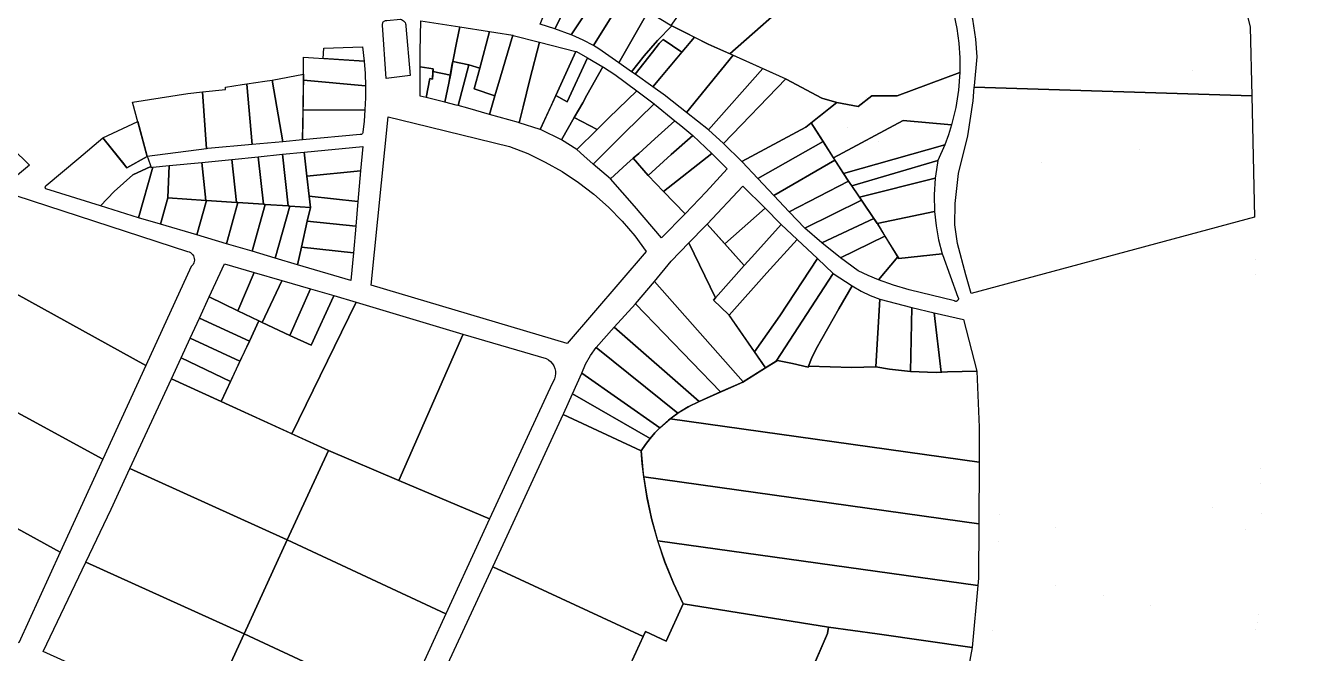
# Model space of a CAD drawing. Header units: millimetres. Extents: x 522658 to 553925, y 7796479 to 7820139.
# Drawn here: x 545426 to 546120, y 7812131 to 7812472 of the extents above; entities that cross this region are included whole.
import ezdxf

# ---------------------------------------------------------------- set-up
doc = ezdxf.new("R2010")
doc.units = ezdxf.units.MM
doc.layers.add('ZONA RESIDENCIAL 2 (ZR_2)', color=2, linetype='Continuous')

msp = doc.modelspace()

# ---------------------------------------------------------------- linework, layer by layer
at = {"layer": 'ZONA RESIDENCIAL 2 (ZR_2)'}
for points, const_width in [([(546067.45, 7812566.04), (546090.85, 7812471.16), (546091.68, 7812433.78), (546057.61, 7812434.84), (546060.01, 7812451.27), (546060.6, 7812459.93), (546065.41, 7812474.72), (546066.3, 7812477.84), (545940.21, 7812475.48), (545933.07, 7812497.31), (545926.72, 7812514.7), (545925.1, 7812518.45), (545922.98, 7812523.35), (545916.4, 7812534.14), (545908.06, 7812546.6), (545901.08, 7812553.75), (545887.03, 7812564.31), (545882.34, 7812567.96), (545874.83, 7812572.02), (545926.3, 7812620.05), (545926.75, 7812620.47), (545943.95, 7812636.52), (545997.83, 7812679.25), (546053.06, 7812624.35)], 0.0006), ([(545872.98, 7812565.25), (545864.3, 7812557.5), (545864.41, 7812555.28), (545848.53, 7812538.34), (545855.8, 7812531.29), (545853.48, 7812529.24), (545832.95, 7812504.37), (545846.06, 7812490.16), (545808.24, 7812456.65), (545796.51, 7812461.91), (545776.72, 7812471.92), (545776.44, 7812472.09), (545813.83, 7812524.84), (545825.07, 7812542.29), (545835.8, 7812560.06), (545846.01, 7812578.13), (545854.94, 7812574.56), (545863.59, 7812570.38)], 0.0006), ([(545874.27, 7812514.72), (545882.1, 7812505.28), (545908.91, 7812530.32), (545909.87, 7812530.98), (545915.41, 7812520.16), (545920.24, 7812509.01), (545924.35, 7812497.58), (545927.72, 7812485.9), (545930.2, 7812476.65), (545931.93, 7812467.22), (545932.89, 7812457.69), (545933.08, 7812448.11), (545898.52, 7812436.04), (545866.34, 7812430.2), (545858.14, 7812432.65), (545838.89, 7812442.9), (545820.73, 7812451.04), (545808.24, 7812456.65), (545846.06, 7812490.16)], 0.0006), ([(545705.26, 7812472.81), (545720.37, 7812511.03), (545729.88, 7812503.1), (545713.2, 7812470.24)], 0.0006), ([(545713.2, 7812470.24), (545729.88, 7812503.1), (545731.74, 7812501.55), (545735.86, 7812498.53), (545740.76, 7812495.22), (545722.12, 7812466.92)], 0.0006), ([(545722.12, 7812466.92), (545740.76, 7812495.22), (545750.95, 7812488.34), (545734.23, 7812461.14), (545728.52, 7812464.14), (545722.61, 7812466.72)], 0.0006), ([(545734.23, 7812461.14), (545750.95, 7812488.34), (545763.84, 7812479.64), (545747.88, 7812451.81), (545737.1, 7812459.42)], 0.0006), ([(545747.88, 7812451.81), (545763.84, 7812479.64), (545763.91, 7812479.59), (545776.72, 7812471.92), (545769.01, 7812463.95), (545761.73, 7812455.59), (545754.9, 7812446.85)], 0.0006), ([(545634.59, 7812444.87), (545621.57, 7812443.34), (545619.69, 7812472.24), (545619.64, 7812472.59), (545619.65, 7812472.95), (545619.72, 7812473.3), (545619.85, 7812473.63), (545620.03, 7812473.94), (545620.27, 7812474.21), (545620.54, 7812474.44), (545620.85, 7812474.62), (545621.18, 7812474.74), (545621.53, 7812474.81), (545621.89, 7812474.82), (545629.35, 7812475.43), (545629.96, 7812475.23), (545630.52, 7812474.94), (545631.03, 7812474.56), (545631.48, 7812474.11), (545631.84, 7812473.58), (545632.11, 7812473.01), (545632.29, 7812472.39), (545632.36, 7812471.76)], 0.0006), ([(545656.45, 7812445.01), (545646.96, 7812447.01), (545647.07, 7812448.54), (545640.11, 7812449.6), (545640.1, 7812458.18), (545640.34, 7812474.66), (545661.55, 7812471.3), (545660, 7812463.47), (545657.75, 7812452.44)], 0.0006), ([(545782.15, 7812457.49), (545772.03, 7812464.39), (545769.84, 7812462.29), (545766.15, 7812457.64), (545756.75, 7812445.54), (545754.9, 7812446.85), (545761.73, 7812455.59), (545769.01, 7812463.95), (545776.72, 7812471.92), (545789.05, 7812465.68)], 0.0006), ([(545952.14, 7812394.6), (545932.88, 7812393.78), (545937.43, 7812412.06), (545940.37, 7812431.11), (545940.94, 7812438.47), (545941, 7812439.21), (545942.59, 7812455.09), (545941.72, 7812464.61), (545940.21, 7812475.48), (546066.3, 7812477.84), (546065.41, 7812474.72), (546060.6, 7812459.93), (546060.01, 7812451.27), (546057.61, 7812434.84), (546057.44, 7812433.68), (546062.87, 7812418.03), (546063.41, 7812408.78), (545996.08, 7812400.02), (545970.46, 7812396.5)], 0.0006), ([(545662.85, 7812471.08), (545660.95, 7812460.26), (545668.46, 7812459.17), (545666.5, 7812450.71), (545657.75, 7812452.44), (545660, 7812463.47), (545661.55, 7812471.3)], 0.0006), ([(545668.46, 7812459.17), (545660.95, 7812460.26), (545662.85, 7812471.08), (545670.2, 7812469.93), (545668.83, 7812460.74)], 0.0006), ([(545668.83, 7812460.74), (545674.44, 7812459.75), (545675.81, 7812469.04), (545677.66, 7812468.75), (545672.52, 7812448.92), (545666.5, 7812450.71)], 0.0006), ([(545675.81, 7812469.04), (545674.44, 7812459.75), (545668.83, 7812460.74), (545670.2, 7812469.93)], 0.0006), ([(545679.02, 7812468.53), (545675.57, 7812448.65), (545684.48, 7812446.77), (545683.7, 7812444.15), (545680.68, 7812433.93), (545669.3, 7812437.59), (545672.52, 7812448.92), (545677.66, 7812468.75)], 0.0006), ([(545684.48, 7812446.77), (545675.57, 7812448.65), (545679.02, 7812468.53), (545681.14, 7812468.2), (545690.32, 7812466.72), (545687.56, 7812457.06)], 0.0006), ([(545696.02, 7812427.9), (545680.68, 7812433.93), (545683.7, 7812444.15), (545687.56, 7812457.06), (545690.32, 7812466.72), (545690.61, 7812466.67), (545704.89, 7812463.02), (545699.63, 7812442.72)], 0.0006), ([(545796.27, 7812462.03), (545773.02, 7812434.05), (545766.37, 7812438.75), (545789.05, 7812465.68)], 0.0006), ([(545587.45, 7812454.1), (545587.68, 7812459.64), (545608.81, 7812460.52), (545609.7, 7812452.63)], 0.0006), ([(545708.35, 7812422.26), (545705.24, 7812423.68), (545696.02, 7812427.9), (545699.63, 7812442.72), (545704.89, 7812463.02), (545724.53, 7812458), (545713.76, 7812434.05)], 0.0006), ([(545730.91, 7812454.43), (545719.95, 7812430.5), (545713.76, 7812434.05), (545724.53, 7812458), (545725, 7812457.88)], 0.0006), ([(545782.15, 7812457.49), (545766.37, 7812438.75), (545756.75, 7812445.54), (545766.15, 7812457.64), (545769.84, 7812462.29), (545772.03, 7812464.39)], 0.0006), ([(545773.02, 7812434.05), (545796.27, 7812462.03), (545796.51, 7812461.91), (545810.03, 7812455.85), (545784.74, 7812424.84), (545773.51, 7812433.7), (545773.2, 7812433.92)], 0.0006), ([(545610.39, 7812439.23), (545576.66, 7812442.36), (545576.7, 7812445.53), (545576.65, 7812454.82), (545609.7, 7812452.63), (545610.17, 7812445.94)], 0.0006), ([(545660.61, 7812428.58), (545659.7, 7812428.83), (545653.46, 7812430.4), (545655.71, 7812440.77), (545657.51, 7812451.24), (545657.75, 7812452.44), (545666.5, 7812450.71)], 0.0006), ([(545723.74, 7812422.15), (545711.34, 7812428.78), (545713.76, 7812434.05), (545719.95, 7812430.5), (545730.91, 7812454.43), (545739.3, 7812449.55), (545730.48, 7812434.15), (545728.31, 7812430.02)], 0.0006), ([(545784.74, 7812424.84), (545810.03, 7812455.85), (545826.1, 7812448.64), (545796.64, 7812415.44)], 0.0006), ([(545565.51, 7812408.95), (545559.74, 7812442.39), (545576.7, 7812445.53), (545576.22, 7812409.93)], 0.0006), ([(545645.27, 7812443.25), (545640.12, 7812444.48), (545640.11, 7812449.6), (545647.07, 7812448.54), (545646.67, 7812442.92)], 0.0006), ([(545645.27, 7812443.25), (545643.3, 7812432.95), (545640.13, 7812433.75), (545640.12, 7812444.48)], 0.0006), ([(545656.45, 7812445.01), (545655.71, 7812440.77), (545653.46, 7812430.4), (545643.3, 7812432.95), (545645.27, 7812443.25), (545646.67, 7812442.92), (545646.96, 7812447.01)], 0.0006), ([(545671.06, 7812437.02), (545668.14, 7812426.47), (545665.89, 7812427.1), (545660.61, 7812428.58), (545666.5, 7812450.71), (545672.52, 7812448.92), (545669.3, 7812437.59)], 0.0006), ([(545736.1, 7812415.56), (545723.74, 7812422.15), (545728.31, 7812430.02), (545730.48, 7812434.15), (545739.3, 7812449.55), (545739.61, 7812449.37), (545745.69, 7812445.4), (545757.63, 7812436.53), (545742.44, 7812421.82)], 0.0006), ([(545796.64, 7812415.44), (545826.1, 7812448.64), (545838.54, 7812443.06), (545804.69, 7812407.96)], 0.0006), ([(545931.96, 7812434.01), (545856.81, 7812412.21), (545852.32, 7812419.19), (545866.34, 7812430.2), (545898.52, 7812436.04), (545933.08, 7812448.11), (545933.04, 7812446.57), (545932.67, 7812440.28)], 0.0006), ([(545524.85, 7812405.24), (545524.06, 7812405.14), (545521.92, 7812436.01), (545534.41, 7812437.37), (545534.36, 7812438.33), (545534.34, 7812438.63), (545543.48, 7812439.98), (545545.91, 7812440.34), (545545.93, 7812440.13), (545548.84, 7812407.43)], 0.0006), ([(545565.51, 7812408.95), (545548.84, 7812407.43), (545545.93, 7812440.13), (545545.91, 7812440.34), (545555.78, 7812441.8), (545559.74, 7812442.39)], 0.0006), ([(545610.08, 7812426.25), (545576.44, 7812426.03), (545576.66, 7812442.36), (545610.39, 7812439.23), (545610.35, 7812432.74)], 0.0006), ([(545668.14, 7812426.47), (545671.06, 7812437.02), (545680.68, 7812433.93), (545677.69, 7812423.79)], 0.0006), ([(545804.69, 7812407.96), (545838.54, 7812443.06), (545838.89, 7812442.9), (545858.14, 7812432.65), (545866.34, 7812430.2), (545849.41, 7812416.91), (545814.68, 7812398.14)], 0.0006), ([(545513.93, 7812435.14), (545521.92, 7812436.01), (545524.06, 7812405.14), (545491.76, 7812400.94), (545483.84, 7812430.45)], 0.0006), ([(545696.02, 7812427.9), (545693.91, 7812419.23), (545693.52, 7812419.36), (545677.69, 7812423.79), (545680.68, 7812433.93)], 0.0006), ([(545767.18, 7812429.43), (545750.69, 7812413.3), (545734.02, 7812396.82), (545728.87, 7812401.21), (545725.06, 7812404.65), (545736.1, 7812415.56), (545742.44, 7812421.82), (545757.63, 7812436.53)], 0.0006), ([(545929.16, 7812420.13), (545863.59, 7812401.68), (545856.81, 7812412.21), (545931.96, 7812434.01), (545930.77, 7812427.03)], 0.0006), ([(545932.88, 7812393.78), (545952.14, 7812394.6), (545970.46, 7812396.5), (545996.08, 7812400.02), (546063.41, 7812408.78), (546062.87, 7812418.03), (546057.44, 7812433.68), (546057.61, 7812434.84), (546091.68, 7812433.78), (546093.15, 7812367.93), (545939.34, 7812326.56), (545936.32, 7812336.65), (545931.78, 7812353.65), (545930.35, 7812363.71), (545930.63, 7812375.44), (545932.35, 7812391.63)], 0.0006), ([(545576.44, 7812426.03), (545610.08, 7812426.25), (545609.61, 7812420.17), (545608.92, 7812414.11), (545608.9, 7812413.89), (545608.85, 7812413.68), (545608.76, 7812413.47), (545608.64, 7812413.29), (545608.49, 7812413.13), (545608.31, 7812412.99), (545608.12, 7812412.89), (545607.91, 7812412.82), (545607.69, 7812412.79), (545607.47, 7812412.79), (545576.22, 7812409.93)], 0.0006), ([(545708.35, 7812422.26), (545708.32, 7812422.2), (545705.27, 7812415.56), (545693.91, 7812419.23), (545696.02, 7812427.9), (545705.24, 7812423.68)], 0.0006), ([(545723.74, 7812422.15), (545716.75, 7812409.89), (545705.79, 7812415.39), (545705.27, 7812415.56), (545711.34, 7812428.78)], 0.0006), ([(545758.52, 7812402.37), (545749.32, 7812411.95), (545750.69, 7812413.3), (545767.18, 7812429.43), (545767.34, 7812429.31), (545778.42, 7812420.32), (545767.52, 7812410.44), (545758.79, 7812402.61)], 0.0006), ([(545467.77, 7812411.07), (545486.67, 7812419.91), (545491.76, 7812400.94), (545480.86, 7812394.79)], 0.0006), ([(545613.39, 7812331.03), (545622.7, 7812422.5), (545636.74, 7812419.06), (545688.65, 7812406.32), (545698.48, 7812402.44), (545708.02, 7812397.89), (545717.21, 7812392.68), (545726.02, 7812386.84), (545734.4, 7812380.4), (545742.31, 7812373.38), (545749.71, 7812365.84), (545756.56, 7812357.79), (545762.84, 7812349.29), (545719.95, 7812299.41)], 0.00026), ([(545613.39, 7812331.03), (545622.7, 7812422.5), (545636.74, 7812419.06), (545688.65, 7812406.32), (545698.48, 7812402.44), (545708.02, 7812397.89), (545717.21, 7812392.68), (545726.02, 7812386.84), (545734.4, 7812380.4), (545742.31, 7812373.38), (545749.71, 7812365.84), (545756.56, 7812357.79), (545762.84, 7812349.29), (545719.95, 7812299.41)], 0.0006), ([(545736.1, 7812415.56), (545725.06, 7812404.65), (545716.75, 7812409.89), (545723.74, 7812422.15)], 0.0006), ([(545763.87, 7812390.55), (545755.8, 7812400.01), (545758.79, 7812402.61), (545767.52, 7812410.44), (545778.42, 7812420.32), (545781.68, 7812417.67), (545788.09, 7812412.35), (545776.41, 7812401.93)], 0.0006), ([(545858.88, 7812409), (545823.45, 7812388.88), (545814.84, 7812397.98), (545814.68, 7812398.14), (545849.41, 7812416.91), (545852.32, 7812419.19)], 0.0006), ([(545863.59, 7812401.68), (545929.16, 7812420.13), (545928.61, 7812418.1), (545926.91, 7812412.61), (545924.95, 7812407.21), (545870.01, 7812391.71), (545864.53, 7812400.22)], 0.0006), ([(545436.23, 7812383.4), (545467.77, 7812411.07), (545479.09, 7812396.99), (545480.86, 7812394.79), (545460, 7812376.44), (545459.89, 7812376.35), (545459.76, 7812376.23), (545458.34, 7812374.97), (545457.97, 7812374.64)], 0.0006), ([(545758.52, 7812402.37), (545755.8, 7812400.01), (545752.23, 7812396.9), (545743.37, 7812388.83), (545734.02, 7812396.82), (545749.32, 7812411.95)], 0.0006), ([(545798.36, 7812402.45), (545772.19, 7812381.97), (545763.87, 7812390.55), (545776.41, 7812401.93), (545788.09, 7812412.35), (545788.19, 7812412.27)], 0.0006), ([(545568.39, 7812374.07), (545565.27, 7812402.08), (545577.16, 7812403.26), (545578.61, 7812390.21), (545579.82, 7812379.32), (545580.5, 7812373.26), (545569.2, 7812374.02)], 0.0006), ([(545607.71, 7812393.17), (545578.61, 7812390.21), (545577.16, 7812403.26), (545608.87, 7812406.41)], 0.0006), ([(545772.19, 7812381.97), (545798.36, 7812402.45), (545806.81, 7812394.28), (545795.28, 7812381.79), (545783.95, 7812369.83)], 0.0006), ([(545865.32, 7812398.99), (545832.12, 7812379.72), (545823.45, 7812388.88), (545858.88, 7812409)], 0.0006), ([(545870.01, 7812391.71), (545924.95, 7812407.21), (545921.24, 7812398.7), (545874.38, 7812385.03), (545872.69, 7812387.54)], 0.0006), ([(545493.73, 7812395.53), (545493.9, 7812394.99), (545494.85, 7812395.08), (545487.08, 7812367.68), (545466.54, 7812374.1), (545459.76, 7812376.22), (545480.86, 7812394.79), (545491.76, 7812400.94), (545492.26, 7812400.2)], 0.0006), ([(545487.08, 7812367.68), (545494.85, 7812395.08), (545503.75, 7812395.97), (545503.03, 7812378.44), (545498.98, 7812364.16)], 0.0006), ([(545523.7, 7812377.06), (545503.03, 7812378.44), (545503.75, 7812395.97), (545521.44, 7812397.73)], 0.0006), ([(545540.32, 7812375.95), (545524.01, 7812377.04), (545523.7, 7812377.06), (545521.44, 7812397.73), (545537.76, 7812399.35)], 0.0006), ([(545554.97, 7812374.97), (545541.01, 7812375.9), (545540.32, 7812375.95), (545537.76, 7812399.35), (545552.15, 7812400.78)], 0.0006), ([(545554.97, 7812374.97), (545552.15, 7812400.78), (545565.27, 7812402.08), (545568.39, 7812374.07), (545555.85, 7812374.91)], 0.0006), ([(545764.3, 7812390.11), (545752.02, 7812378.99), (545743.37, 7812388.83), (545752.23, 7812396.9), (545755.8, 7812400.01), (545763.87, 7812390.55)], 0.0006), ([(545872.69, 7812387.54), (545840.45, 7812370.91), (545832.12, 7812379.72), (545865.32, 7812398.99)], 0.0006), ([(545874.38, 7812385.03), (545921.23, 7812398.67), (545920.4, 7812393.9), (545919.78, 7812389.1), (545878.58, 7812378.81)], 0.0006), ([(545607.71, 7812393.17), (545606.25, 7812376.53), (545579.82, 7812379.32), (545578.61, 7812390.21)], 0.0006), ([(545752.02, 7812378.99), (545764.3, 7812390.11), (545764.67, 7812389.73), (545772.19, 7812381.97), (545783.95, 7812369.83), (545771.15, 7812356.81), (545756.44, 7812373.96)], 0.0006), ([(545878.58, 7812378.81), (545919.78, 7812389.1), (545919.22, 7812380.06), (545919.43, 7812371.01), (545888.2, 7812364.56)], 0.0006), ([(545827.33, 7812372.8), (545805.57, 7812353.4), (545795.83, 7812364.2), (545815.35, 7812384.78)], 0.0006), ([(545879.67, 7812377.2), (545848.87, 7812362), (545840.45, 7812370.91), (545872.69, 7812387.54)], 0.0006), ([(545498.98, 7812364.16), (545503.03, 7812378.44), (545523.7, 7812377.06), (545524.01, 7812377.04), (545518.82, 7812358.29)], 0.0006), ([(545518.82, 7812358.29), (545524.01, 7812377.04), (545540.32, 7812375.95), (545541.01, 7812375.9), (545534.82, 7812353.56)], 0.0006), ([(545534.82, 7812353.56), (545541.01, 7812375.9), (545554.97, 7812374.97), (545555.85, 7812374.91), (545548.79, 7812349.43)], 0.0006), ([(545548.79, 7812349.43), (545555.85, 7812374.91), (545568.39, 7812374.07), (545569.2, 7812374.02), (545561.36, 7812345.71)], 0.0006), ([(545606.25, 7812376.53), (545605.07, 7812362.99), (545578.78, 7812365.77), (545580.5, 7812373.26), (545579.82, 7812379.32)], 0.0006), ([(545886.39, 7812367.24), (545858.11, 7812353.99), (545848.87, 7812362), (545879.67, 7812377.2)], 0.0006), ([(545561.36, 7812345.71), (545569.2, 7812374.02), (545580.5, 7812373.26), (545578.78, 7812365.77), (545575.54, 7812351.62), (545573.37, 7812342.16)], 0.0006), ([(545805.57, 7812353.4), (545827.33, 7812372.8), (545835.77, 7812364.35), (545836.1, 7812364.04), (545820.1, 7812346.31), (545816.07, 7812341.77)], 0.0006), ([(545923.5, 7812348.05), (545899.45, 7812346.38), (545888.5, 7812364.12), (545888.2, 7812364.56), (545919.43, 7812371.01), (545920.23, 7812363.26), (545921.59, 7812355.6)], 0.0006), ([(546096.68, 7812209.33), (546094.94, 7812209.86), (546090.85, 7812210.81), (546088.14, 7812211.44), (546083.16, 7812211.07), (546079.34, 7812210.78), (546074.71, 7812210.43), (546068.35, 7812209.96), (546062.66, 7812209.53), (546057.98, 7812209.18), (546052.36, 7812208.76), (546046.15, 7812208.92), (546040.88, 7812209.06), (546037.61, 7812209.15), (546034.23, 7812208.96), (546031.68, 7812208.81), (546028.94, 7812208.66), (546022.89, 7812208.31), (546014.36, 7812206.61), (546009.97, 7812205.74), (546006.15, 7812204.98), (546004.18, 7812204.59), (546000.37, 7812203.83), (545995.43, 7812201.16), (545992.07, 7812198.12), (545954.75, 7812204.02), (545954.78, 7812204.8), (545955.09, 7812217.1), (545955.23, 7812226.73), (545954.08, 7812250.27), (545952.86, 7812269.26), (545950.69, 7812286), (545948.21, 7812300.29), (545943.45, 7812317.02), (545939.34, 7812326.56), (546093.15, 7812367.93)], 0.0006), ([(545605.07, 7812362.99), (545603.81, 7812348.63), (545575.54, 7812351.62), (545578.78, 7812365.77)], 0.0006), ([(545800.48, 7812324.2), (545785.97, 7812353.94), (545794.97, 7812363.29), (545795.83, 7812364.2), (545816.07, 7812341.77)], 0.0006), ([(545799.26, 7812322.82), (545800.48, 7812324.2), (545816.07, 7812341.77), (545820.1, 7812346.31), (545836.1, 7812364.04), (545844.78, 7812355.84), (545828.23, 7812337.81), (545807.89, 7812314.66), (545807.58, 7812315.11)], 0.0006), ([(545892.45, 7812357.71), (545868.23, 7812345.93), (545858.11, 7812353.99), (545886.39, 7812367.24), (545888.5, 7812364.12)], 0.0006), ([(545799.26, 7812322.82), (545776.42, 7812344.01), (545785.97, 7812353.94), (545800.48, 7812324.2)], 0.0006), ([(545807.89, 7812314.66), (545828.23, 7812337.81), (545844.78, 7812355.84), (545855.77, 7812345.46), (545835.33, 7812314.41), (545821.59, 7812294.9)], 0.0006), ([(545899.45, 7812346.38), (545888.89, 7812333.99), (545883.36, 7812336.29), (545877.92, 7812338.82), (545868.23, 7812345.93), (545892.45, 7812357.71)], 0.0006), ([(545603.81, 7812348.63), (545602.49, 7812333.55), (545573.37, 7812342.16), (545575.54, 7812351.62)], 0.0006), ([(545911.52, 7812346.73), (545905.54, 7812328.56), (545897.13, 7812331.03), (545888.89, 7812333.99), (545899.45, 7812346.38), (545911.68, 7812347.23)], 0.0006), ([(545924.94, 7812341.6), (545920.61, 7812324.84), (545905.54, 7812328.56), (545911.52, 7812346.73), (545911.68, 7812347.23), (545923.51, 7812348.05), (545923.63, 7812347.7), (545925.78, 7812341.77)], 0.0006), ([(545549.87, 7812337.91), (545541.07, 7812317.17), (545525.53, 7812324.71), (545533.84, 7812342.69)], 0.0006), ([(545799.26, 7812322.82), (545807.58, 7812315.11), (545827.62, 7812286.2), (545815.41, 7812278.47), (545767.3, 7812333.11), (545776.42, 7812344.01)], 0.0006), ([(545821.59, 7812294.9), (545835.33, 7812314.41), (545855.77, 7812345.46), (545864.24, 7812337.42), (545833.32, 7812289.68), (545827.62, 7812286.2)], 0.0006), ([(545924.94, 7812341.6), (545925.78, 7812341.77), (545932.57, 7812322.38), (545932.7, 7812321.85), (545931.09, 7812322.25), (545930.2, 7812322.47), (545920.61, 7812324.84)], 0.0006), ([(545467.79, 7812236.6), (545383.24, 7812282.61), (545406.75, 7812333.9), (545491.09, 7812287.43)], 0.0006), ([(545564.89, 7812333.44), (545554.28, 7812310.76), (545552.53, 7812311.61), (545541.07, 7812317.17), (545549.87, 7812337.91), (545564.95, 7812333.57)], 0.0006), ([(545569.27, 7812303.78), (545554.28, 7812310.76), (545564.89, 7812333.44), (545564.95, 7812333.57), (545580.49, 7812329.09)], 0.0006), ([(545815.41, 7812278.47), (545815.24, 7812278.37), (545803.18, 7812273.02), (545757.04, 7812320.86), (545767.3, 7812333.11)], 0.0006), ([(545833.32, 7812289.68), (545864.24, 7812337.42), (545874.67, 7812330.59), (545867.46, 7812318.16), (545855.16, 7812296.5), (545852.54, 7812291.18), (545851.02, 7812287.13), (545850.68, 7812286.43), (545842.25, 7812288.42), (545834.16, 7812290.19)], 0.0006), ([(545592.95, 7812324.96), (545580.85, 7812298.39), (545569.27, 7812303.78), (545580.49, 7812329.09), (545593.17, 7812325.44), (545593, 7812325.07)], 0.0006), ([(545851.02, 7812287.13), (545852.54, 7812291.18), (545855.16, 7812296.5), (545867.46, 7812318.16), (545874.67, 7812330.59), (545879.45, 7812327.79), (545884.43, 7812325.37), (545889.59, 7812323.34), (545887.51, 7812286.72), (545874.51, 7812286.33)], 0.0006), ([(545541.07, 7812317.17), (545552.53, 7812311.61), (545547.34, 7812300.61), (545520.21, 7812313.18), (545525.53, 7812324.71)], 0.0006), ([(545605.1, 7812321.46), (545570.43, 7812250.37), (545531.92, 7812267.93), (545547.34, 7812300.61), (545552.53, 7812311.61), (545554.28, 7812310.76), (545569.27, 7812303.78), (545580.85, 7812298.39), (545592.95, 7812324.96), (545593, 7812325.07), (545593.17, 7812325.44), (545605.29, 7812321.85)], 0.0006), ([(545570.43, 7812250.37), (545605.1, 7812321.46), (545605.29, 7812321.85), (545663.31, 7812304.4), (545663.2, 7812304.14), (545628.55, 7812224.97), (545590.29, 7812241.32)], 0.00026), ([(545570.43, 7812250.37), (545605.1, 7812321.46), (545605.29, 7812321.85), (545663.31, 7812304.4), (545663.2, 7812304.14), (545628.55, 7812224.97), (545590.29, 7812241.32)], 0.0006), ([(545803.18, 7812273.02), (545791.53, 7812267.86), (545745.49, 7812308.14), (545757.04, 7812320.86)], 0.0006), ([(545887.51, 7812286.72), (545889.59, 7812323.34), (545907, 7812318.84), (545906.29, 7812284.11), (545894.98, 7812285.5)], 0.0006), ([(545547.34, 7812300.61), (545542.19, 7812289.69), (545515.18, 7812302.29), (545520.21, 7812313.18)], 0.0006), ([(545906.29, 7812284.11), (545907, 7812318.84), (545919.22, 7812315.99), (545923.03, 7812283.73), (545920.31, 7812283.52)], 0.0006), ([(545927.73, 7812314.09), (545928.95, 7812306.81), (545930, 7812299.32), (545930.62, 7812294.05), (545922, 7812292.49), (545919.22, 7812315.99)], 0.0006), ([(545936.19, 7812308.03), (545928.95, 7812306.81), (545927.73, 7812314.09), (545935.04, 7812312.44)], 0.0006), ([(545791.53, 7812267.86), (545785.65, 7812264.95), (545780.05, 7812261.52), (545735.61, 7812297.25), (545745.49, 7812308.14)], 0.0006), ([(545928.95, 7812306.81), (545936.19, 7812308.03), (545939.4, 7812295.65), (545930.62, 7812294.05), (545930, 7812299.32)], 0.0006), ([(545542.19, 7812289.69), (545537.02, 7812278.73), (545510.2, 7812291.52), (545515.18, 7812302.29)], 0.0006), ([(545628.55, 7812224.97), (545663.2, 7812304.14), (545663.31, 7812304.4), (545708.57, 7812291.17), (545709.81, 7812290.43), (545710.91, 7812289.49), (545711.85, 7812288.4), (545712.6, 7812287.17), (545713.15, 7812285.83), (545713.48, 7812284.42), (545713.58, 7812282.98), (545713.44, 7812281.54), (545713.08, 7812280.15), (545712.5, 7812278.82), (545711.72, 7812277.61), (545677.66, 7812204.09)], 0.0006), ([(545537.02, 7812278.73), (545531.92, 7812267.93), (545504.98, 7812280.21), (545510.2, 7812291.52)], 0.0006), ([(545780.05, 7812261.52), (545774.97, 7812257.74), (545770.25, 7812253.53), (545727.87, 7812283.22), (545729.89, 7812288.19), (545732.48, 7812292.89), (545735.61, 7812297.25)], 0.0006), ([(545922, 7812292.49), (545939.4, 7812295.65), (545942.35, 7812284.26), (545926.37, 7812283.98), (545923.03, 7812283.73)], 0.0006), ([(545943.55, 7812234.94), (545775.8, 7812258.4), (545780.77, 7812262), (545786.02, 7812265.16), (545791.53, 7812267.86), (545815.24, 7812278.37), (545827.62, 7812286.2), (545834.16, 7812290.19), (545842.25, 7812288.42), (545850.68, 7812286.43), (545851.02, 7812287.13), (545874.51, 7812286.33), (545887.51, 7812286.72), (545894.98, 7812285.5), (545906.29, 7812284.11), (545920.31, 7812283.52), (545926.37, 7812283.98), (545942.35, 7812284.26), (545943.65, 7812253.91)], 0.0006), ([(545444.6, 7812186.02), (545360.23, 7812232.42), (545383.24, 7812282.61), (545467.79, 7812236.6)], 0.0006), ([(545567.93, 7812192.7), (545482.48, 7812231.49), (545504.98, 7812280.21), (545590.29, 7812241.32)], 0.0006), ([(545770.25, 7812253.53), (545767.55, 7812250.76), (545765, 7812247.84), (545722.77, 7812271.99), (545727.87, 7812283.22)], 0.0006), ([(545765, 7812247.84), (545762.44, 7812244.56), (545760.08, 7812241.13), (545717.66, 7812260.78), (545718.01, 7812261.53), (545722.77, 7812271.99)], 0.0006), ([(545782.93, 7812158.03), (545773.59, 7812137.8), (545762.44, 7812142.97), (545761.21, 7812140.29), (545679.5, 7812178.14), (545680.74, 7812180.82), (545717.66, 7812260.78), (545760.08, 7812241.13), (545761.24, 7812228.79), (545763.11, 7812216.53), (545765.69, 7812204.41), (545768.98, 7812192.46), (545772.96, 7812180.72), (545777.61, 7812169.23)], 0.0006), ([(545943.55, 7812234.94), (545943.37, 7812201.52), (545761.47, 7812226.96), (545760.66, 7812234.03), (545760.08, 7812241.13), (545762.44, 7812244.56), (545765, 7812247.84), (545767.55, 7812250.76), (545770.25, 7812253.53), (545775.8, 7812258.4)], 0.0006), ([(545653.96, 7812152.51), (545567.93, 7812192.7), (545590.29, 7812241.32), (545628.55, 7812224.97), (545677.66, 7812204.09), (545672.59, 7812193.14)], 0.0006), ([(545444.6, 7812186.02), (545422.05, 7812136.82), (545335.41, 7812178.27), (545360.23, 7812232.42)], 0.0006), ([(545567.93, 7812192.7), (545544.43, 7812141.62), (545458.5, 7812180.63), (545472.25, 7812209.34), (545482.48, 7812231.49)], 0.0006), ([(545943.37, 7812201.52), (545943.21, 7812171.98), (545942.84, 7812167.96), (545769.04, 7812192.27), (545765.87, 7812203.69), (545763.35, 7812215.26), (545761.47, 7812226.96)], 0.0006), ([(546094.08, 7812144.99), (546093.84, 7812145.12), (545953.66, 7812174.53), (545953.8, 7812177.6), (545954.04, 7812185.19), (545954.46, 7812196.31), (545954.75, 7812204.02), (545992.07, 7812198.12), (545995.43, 7812201.16), (546000.37, 7812203.83), (546004.18, 7812204.59), (546006.15, 7812204.98), (546009.97, 7812205.74), (546014.36, 7812206.61), (546022.89, 7812208.31), (546028.94, 7812208.66), (546031.68, 7812208.81), (546034.23, 7812208.96), (546037.61, 7812209.15), (546040.88, 7812209.06), (546046.15, 7812208.92), (546052.36, 7812208.76), (546057.98, 7812209.18), (546062.66, 7812209.53), (546068.35, 7812209.96), (546074.71, 7812210.43), (546079.34, 7812210.78), (546083.16, 7812211.07), (546088.14, 7812211.44), (546090.85, 7812210.81), (546094.94, 7812209.86), (546096.68, 7812209.33), (546096.79, 7812204.33), (546095.9, 7812201.75), (546095.42, 7812201.26), (546094.17, 7812200.5), (546090.94, 7812199.53), (546085.3, 7812197.31), (546083.51, 7812195.65), (546082.94, 7812195.09), (546082.02, 7812194.19), (546080.17, 7812192.38), (546077.99, 7812190.28), (546073.57, 7812186.1), (546070.01, 7812182.86), (546066.76, 7812180.01), (546064.66, 7812178.2), (546063.18, 7812176.95), (546062.41, 7812176.3), (546061.49, 7812174.33), (546062.74, 7812173.04), (546065.22, 7812170.62), (546066.38, 7812169.47), (546068.58, 7812167.2), (546071.65, 7812163.61), (546073.66, 7812160.98), (546074.85, 7812159.88), (546077.09, 7812158.97), (546079.54, 7812158.4), (546081.95, 7812157.8), (546085.12, 7812156.93), (546088.24, 7812156.02), (546091.34, 7812155.07), (546093.65, 7812154.34), (546095.18, 7812153.86), (546095.35, 7812153.17), (546095.26, 7812151.54), (546095.17, 7812150.73), (546094.8, 7812148.33), (546094.5, 7812146.76), (546094.33, 7812145.98)], 0.0006), ([(545630.6, 7812101.54), (545544.43, 7812141.62), (545567.93, 7812192.7), (545653.96, 7812152.51)], 0.0006), ([(545942.84, 7812167.96), (545939.76, 7812134.19), (545888.16, 7812141.66), (545861.78, 7812145.35), (545782.93, 7812158.03), (545777.64, 7812169.17), (545773, 7812180.59), (545769.04, 7812192.27)], 0.0006), ([(545544.43, 7812141.62), (545521.99, 7812092.83), (545435.31, 7812132.18), (545458.5, 7812180.63)], 0.0006), ([(545761.21, 7812140.29), (545736.93, 7812087.48), (545655.14, 7812125.38), (545679.5, 7812178.14)], 0.0006), ([(545861.29, 7812141.81), (545845.18, 7812104.66), (545839.2, 7812093.18), (545819.62, 7812049.15), (545736.93, 7812087.48), (545762.44, 7812142.97), (545773.59, 7812137.8), (545782.93, 7812158.03), (545861.78, 7812145.35), (545862.77, 7812145.21)], 0.0006), ([(545630.6, 7812101.54), (545612.13, 7812061.25), (545612.16, 7812061.17), (545611.55, 7812059.94), (545610.74, 7812058.82), (545609.77, 7812057.85), (545608.65, 7812057.05), (545607.42, 7812056.44), (545606.11, 7812056.03), (545604.75, 7812055.84), (545603.37, 7812055.88), (545521.99, 7812092.83), (545544.43, 7812141.62)], 0.0006), ([(545861.29, 7812141.81), (545862.77, 7812145.21), (545888.16, 7812141.66), (545939.76, 7812134.19), (545931.85, 7812091.15), (545910.03, 7812097.53), (545904.6, 7812074.41), (545854.34, 7812097.71), (545845.04, 7812104.43)], 0.0006), ([(546119.5, 7812096.46), (546119.69, 7812094.31), (546119.36, 7812091.88), (546118.62, 7812088.7), (546117.63, 7812085.58), (546115.89, 7812081.9), (546114.24, 7812080.09), (545948.38, 7812130.15), (545949.38, 7812135.02), (545950.18, 7812139.98), (545951, 7812144.55)], 0.0006)]:
    msp.add_lwpolyline(points, close=True, dxfattribs=dict(at, const_width=const_width))
for points in [[(545872.98, 7812565.25), (545864.3, 7812557.5), (545864.41, 7812555.28), (545848.53, 7812538.34), (545855.8, 7812531.29), (545853.48, 7812529.24), (545832.95, 7812504.37), (545846.06, 7812490.16), (545808.24, 7812456.65), (545796.51, 7812461.91), (545776.72, 7812471.92), (545776.44, 7812472.09), (545813.83, 7812524.84), (545825.07, 7812542.29), (545835.8, 7812560.06), (545846.01, 7812578.13), (545854.94, 7812574.56), (545863.59, 7812570.38), (545872.98, 7812565.25)], [(546091.68, 7812433.78), (545940.94, 7812438.47), (545941, 7812439.21), (545942.59, 7812455.09), (545941.72, 7812464.61), (545940.21, 7812475.48), (545933.07, 7812497.31), (545926.72, 7812514.7), (545925.1, 7812518.45), (546067.45, 7812566.04), (546090.85, 7812471.16), (546091.68, 7812433.78)], [(545808.24, 7812456.65), (545846.06, 7812490.16), (545877.82, 7812517.81), (545902, 7812540.68), (545905.97, 7812536.14), (545909.65, 7812531.37), (545915.26, 7812520.46), (545920.16, 7812509.22), (545924.31, 7812497.68), (545927.72, 7812485.9), (545929.84, 7812478.21), (545931.43, 7812470.4), (545932.5, 7812462.5), (545933.04, 7812454.54), (545933.04, 7812446.57), (545898.99, 7812433.93), (545885.34, 7812433.93), (545877.93, 7812428.11), (545866.34, 7812430.2), (545858.14, 7812432.65), (545838.89, 7812442.9), (545820.73, 7812451.04), (545808.24, 7812456.65)], [(545705.26, 7812472.81), (545720.37, 7812511.03), (545729.88, 7812503.1), (545713.2, 7812470.24), (545705.26, 7812472.81)], [(545713.2, 7812470.24), (545729.88, 7812503.1), (545731.74, 7812501.55), (545735.86, 7812498.53), (545740.76, 7812495.22), (545722.12, 7812466.92), (545713.2, 7812470.24)], [(545722.12, 7812466.92), (545740.76, 7812495.22), (545750.95, 7812488.34), (545734.23, 7812461.14), (545728.52, 7812464.14), (545722.61, 7812466.72), (545722.12, 7812466.92)], [(545734.23, 7812461.14), (545750.95, 7812488.34), (545763.84, 7812479.64), (545747.88, 7812451.81), (545737.1, 7812459.42), (545734.23, 7812461.14)], [(545747.88, 7812451.81), (545763.84, 7812479.64), (545763.91, 7812479.59), (545776.72, 7812471.92), (545769.01, 7812463.95), (545761.73, 7812455.59), (545754.9, 7812446.85), (545747.88, 7812451.81)], [(545634.59, 7812444.87), (545621.57, 7812443.34), (545619.69, 7812472.24), (545619.64, 7812472.59), (545619.65, 7812472.95), (545619.72, 7812473.3), (545619.85, 7812473.63), (545620.03, 7812473.94), (545620.27, 7812474.21), (545620.54, 7812474.44), (545620.85, 7812474.62), (545621.18, 7812474.74), (545621.53, 7812474.81), (545621.89, 7812474.82), (545629.35, 7812475.43), (545629.96, 7812475.23), (545630.52, 7812474.94), (545631.03, 7812474.56), (545631.48, 7812474.11), (545631.84, 7812473.58), (545632.11, 7812473.01), (545632.29, 7812472.39), (545632.36, 7812471.76), (545634.59, 7812444.87)], [(545656.45, 7812445.01), (545646.96, 7812447.01), (545647.07, 7812448.54), (545640.11, 7812449.6), (545640.1, 7812458.18), (545640.34, 7812474.66), (545661.55, 7812471.3), (545660, 7812463.47), (545657.75, 7812452.44), (545656.45, 7812445.01)], [(545782.15, 7812457.49), (545772.03, 7812464.39), (545769.84, 7812462.29), (545766.15, 7812457.64), (545756.75, 7812445.54), (545754.9, 7812446.85), (545761.73, 7812455.59), (545769.01, 7812463.95), (545776.72, 7812471.92), (545789.05, 7812465.68), (545782.15, 7812457.49)], [(545672.52, 7812448.92), (545666.5, 7812450.71), (545657.75, 7812452.44), (545660, 7812463.47), (545661.55, 7812471.3), (545677.66, 7812468.75), (545672.52, 7812448.92)], [(545680.68, 7812433.93), (545669.3, 7812437.59), (545672.52, 7812448.92), (545677.66, 7812468.75), (545681.14, 7812468.2), (545690.32, 7812466.72), (545687.56, 7812457.06), (545683.7, 7812444.15), (545680.68, 7812433.93)], [(545696.02, 7812427.9), (545693.91, 7812419.23), (545693.52, 7812419.36), (545677.69, 7812423.79), (545680.68, 7812433.93), (545683.7, 7812444.15), (545687.56, 7812457.06), (545690.32, 7812466.72), (545690.61, 7812466.67), (545704.89, 7812463.02), (545699.63, 7812442.72), (545696.02, 7812427.9)], [(545810.03, 7812455.85), (545784.74, 7812424.84), (545773.51, 7812433.7), (545773.2, 7812433.92), (545766.37, 7812438.75), (545789.05, 7812465.68), (545796.51, 7812461.91), (545810.03, 7812455.85)], [(545587.45, 7812454.1), (545587.68, 7812459.64), (545608.81, 7812460.52), (545609.7, 7812452.63), (545587.45, 7812454.1)], [(545708.32, 7812422.2), (545705.27, 7812415.56), (545693.91, 7812419.23), (545696.02, 7812427.9), (545699.63, 7812442.72), (545704.89, 7812463.02), (545724.53, 7812458), (545713.76, 7812434.05), (545708.32, 7812422.2)], [(545730.91, 7812454.43), (545719.95, 7812430.5), (545713.76, 7812434.05), (545724.53, 7812458), (545725, 7812457.88), (545730.91, 7812454.43)], [(545782.15, 7812457.49), (545766.37, 7812438.75), (545756.75, 7812445.54), (545766.15, 7812457.64), (545769.84, 7812462.29), (545772.03, 7812464.39), (545782.15, 7812457.49)], [(545610.39, 7812439.23), (545576.66, 7812442.36), (545576.7, 7812445.53), (545576.65, 7812454.82), (545609.7, 7812452.63), (545610.17, 7812445.94), (545610.39, 7812439.23)], [(545660.61, 7812428.58), (545659.7, 7812428.83), (545653.46, 7812430.4), (545655.71, 7812440.77), (545657.51, 7812451.24), (545657.75, 7812452.44), (545666.5, 7812450.71), (545660.61, 7812428.58)], [(545730.48, 7812434.15), (545728.31, 7812430.02), (545723.74, 7812422.15), (545716.75, 7812409.89), (545705.79, 7812415.39), (545705.27, 7812415.56), (545711.36, 7812428.82), (545713.76, 7812434.05), (545719.95, 7812430.5), (545730.91, 7812454.43), (545739.3, 7812449.55), (545730.48, 7812434.15)], [(545784.74, 7812424.84), (545810.03, 7812455.85), (545826.1, 7812448.64), (545796.64, 7812415.44), (545784.74, 7812424.84)], [(545565.51, 7812408.95), (545559.74, 7812442.39), (545576.7, 7812445.53), (545576.22, 7812409.93), (545565.51, 7812408.95)], [(545647.07, 7812448.54), (545646.67, 7812442.92), (545645.27, 7812443.25), (545643.3, 7812432.95), (545640.13, 7812433.75), (545640.12, 7812444.48), (545640.11, 7812449.6), (545647.07, 7812448.54)], [(545656.45, 7812445.01), (545655.71, 7812440.77), (545653.46, 7812430.4), (545643.3, 7812432.95), (545645.27, 7812443.25), (545646.67, 7812442.92), (545646.96, 7812447.01), (545656.45, 7812445.01)], [(545672.52, 7812448.92), (545669.3, 7812437.59), (545680.68, 7812433.93), (545677.69, 7812423.79), (545665.89, 7812427.1), (545660.61, 7812428.58), (545666.5, 7812450.71), (545672.52, 7812448.92)], [(545736.1, 7812415.56), (545723.74, 7812422.15), (545728.31, 7812430.02), (545730.48, 7812434.15), (545739.3, 7812449.55), (545739.61, 7812449.37), (545745.69, 7812445.4), (545757.63, 7812436.53), (545742.44, 7812421.82), (545736.1, 7812415.56)], [(545796.64, 7812415.44), (545826.1, 7812448.64), (545838.54, 7812443.06), (545804.69, 7812407.96), (545796.64, 7812415.44)], [(545866.34, 7812430.2), (545877.93, 7812428.11), (545885.34, 7812433.93), (545898.99, 7812433.93), (545933.04, 7812446.57), (545932.33, 7812436.97), (545930.85, 7812427.46), (545928.61, 7812418.1), (545902.33, 7812420.41), (545864.53, 7812400.22), (545852.32, 7812419.19), (545866.34, 7812430.2)], [(545524.85, 7812405.24), (545524.06, 7812405.14), (545521.92, 7812436.01), (545534.41, 7812437.37), (545534.36, 7812438.33), (545534.34, 7812438.63), (545543.48, 7812439.98), (545545.91, 7812440.34), (545545.93, 7812440.13), (545548.84, 7812407.43), (545524.85, 7812405.24)], [(545565.51, 7812408.95), (545548.84, 7812407.43), (545545.93, 7812440.13), (545545.91, 7812440.34), (545555.78, 7812441.8), (545559.74, 7812442.39), (545565.51, 7812408.95)], [(545610.08, 7812426.25), (545576.44, 7812426.03), (545576.66, 7812442.36), (545610.39, 7812439.23), (545610.35, 7812432.74), (545610.08, 7812426.25)], [(545804.69, 7812407.96), (545838.54, 7812443.06), (545838.89, 7812442.9), (545858.14, 7812432.65), (545866.34, 7812430.2), (545849.41, 7812416.91), (545814.68, 7812398.14), (545804.69, 7812407.96)], [(546093.15, 7812367.93), (545939.34, 7812326.56), (545936.32, 7812336.65), (545931.78, 7812353.65), (545930.35, 7812363.71), (545930.63, 7812375.44), (545932.35, 7812391.63), (545937.43, 7812412.06), (545940.37, 7812431.11), (545940.94, 7812438.47), (546091.68, 7812433.78), (546093.15, 7812367.93)], [(545421.49, 7812390.73), (545390.79, 7812401.93), (545375.36, 7812412.72), (545389.33, 7812433.76), (545427.9, 7812396.14), (545421.49, 7812390.73)], [(545513.93, 7812435.14), (545521.92, 7812436.01), (545524.06, 7812405.14), (545491.76, 7812400.94), (545483.84, 7812430.45), (545513.93, 7812435.14)], [(545767.18, 7812429.43), (545750.69, 7812413.3), (545734.02, 7812396.82), (545728.87, 7812401.21), (545725.06, 7812404.65), (545736.1, 7812415.56), (545742.44, 7812421.82), (545757.63, 7812436.53), (545767.18, 7812429.43)], [(545576.44, 7812426.03), (545610.08, 7812426.25), (545609.61, 7812420.17), (545608.92, 7812414.11), (545608.9, 7812413.89), (545608.85, 7812413.68), (545608.76, 7812413.47), (545608.64, 7812413.29), (545608.49, 7812413.13), (545608.31, 7812412.99), (545608.12, 7812412.89), (545607.91, 7812412.82), (545607.69, 7812412.79), (545607.47, 7812412.79), (545576.22, 7812409.93), (545576.44, 7812426.03)], [(545778.42, 7812420.32), (545767.52, 7812410.44), (545758.79, 7812402.61), (545755.8, 7812400.01), (545752.23, 7812396.9), (545743.37, 7812388.83), (545734.02, 7812396.82), (545750.69, 7812413.3), (545767.18, 7812429.43), (545767.34, 7812429.31), (545778.42, 7812420.32)], [(545467.77, 7812411.07), (545486.67, 7812419.91), (545491.76, 7812400.94), (545480.86, 7812394.79), (545467.77, 7812411.07)], [(545613.39, 7812331.03), (545622.7, 7812422.5), (545636.74, 7812419.06), (545688.65, 7812406.32), (545698.48, 7812402.44), (545708.02, 7812397.89), (545717.21, 7812392.68), (545726.02, 7812386.84), (545734.4, 7812380.4), (545742.31, 7812373.38), (545749.71, 7812365.84), (545756.56, 7812357.79), (545762.84, 7812349.29), (545719.95, 7812299.41), (545613.39, 7812331.03)], [(545736.1, 7812415.56), (545725.06, 7812404.65), (545716.75, 7812409.89), (545723.74, 7812422.15), (545736.1, 7812415.56)], [(545763.87, 7812390.55), (545755.8, 7812400.01), (545758.79, 7812402.61), (545767.52, 7812410.44), (545778.42, 7812420.32), (545781.68, 7812417.67), (545788.09, 7812412.35), (545776.41, 7812401.93), (545763.87, 7812390.55)], [(545858.88, 7812409), (545823.45, 7812388.88), (545814.84, 7812397.98), (545814.68, 7812398.14), (545849.41, 7812416.91), (545852.32, 7812419.19), (545858.88, 7812409)], [(545928.61, 7812418.1), (545926.91, 7812412.61), (545924.95, 7812407.21), (545870.01, 7812391.71), (545864.53, 7812400.22), (545902.33, 7812420.41), (545928.61, 7812418.1)], [(545479.09, 7812396.99), (545480.86, 7812394.79), (545491.76, 7812400.94), (545492.26, 7812400.2), (545493.73, 7812395.53), (545484.12, 7812390.96), (545473.88, 7812381.83), (545466.54, 7812374.1), (545436.74, 7812383.41), (545436.64, 7812383.59), (545436.56, 7812383.78), (545436.52, 7812383.98), (545436.51, 7812384.19), (545436.54, 7812384.39), (545436.6, 7812384.59), (545436.69, 7812384.77), (545437.01, 7812385.07), (545454.67, 7812400), (545467.77, 7812411.07), (545479.09, 7812396.99)], [(545798.36, 7812402.45), (545772.19, 7812381.97), (545763.87, 7812390.55), (545776.41, 7812401.93), (545788.09, 7812412.35), (545788.19, 7812412.27), (545798.36, 7812402.45)], [(545568.39, 7812374.07), (545565.27, 7812402.08), (545577.16, 7812403.26), (545578.61, 7812390.21), (545579.82, 7812379.32), (545580.5, 7812373.26), (545569.2, 7812374.02), (545568.39, 7812374.07)], [(545607.71, 7812393.17), (545578.61, 7812390.21), (545577.16, 7812403.26), (545608.87, 7812406.41), (545607.71, 7812393.17)], [(545772.19, 7812381.97), (545798.36, 7812402.45), (545806.81, 7812394.28), (545795.28, 7812381.79), (545783.95, 7812369.83), (545772.19, 7812381.97)], [(545865.32, 7812398.99), (545832.12, 7812379.72), (545823.45, 7812388.88), (545858.88, 7812409), (545865.32, 7812398.99)], [(545870.01, 7812391.71), (545924.95, 7812407.21), (545921.24, 7812398.7), (545874.38, 7812385.03), (545872.69, 7812387.54), (545870.01, 7812391.71)], [(545466.54, 7812374.1), (545473.88, 7812381.83), (545484.12, 7812390.96), (545493.73, 7812395.53), (545493.9, 7812394.99), (545494.85, 7812395.08), (545487.08, 7812367.68), (545466.54, 7812374.1)], [(545487.08, 7812367.68), (545494.85, 7812395.08), (545503.75, 7812395.97), (545503.03, 7812378.44), (545498.98, 7812364.16), (545487.08, 7812367.68)], [(545523.7, 7812377.06), (545503.03, 7812378.44), (545503.75, 7812395.97), (545521.44, 7812397.73), (545523.7, 7812377.06)], [(545540.32, 7812375.95), (545524.01, 7812377.04), (545523.7, 7812377.06), (545521.44, 7812397.73), (545537.76, 7812399.35), (545540.32, 7812375.95)], [(545554.97, 7812374.97), (545541.01, 7812375.9), (545540.32, 7812375.95), (545537.76, 7812399.35), (545552.15, 7812400.78), (545554.97, 7812374.97)], [(545554.97, 7812374.97), (545552.15, 7812400.78), (545565.27, 7812402.08), (545568.39, 7812374.07), (545555.85, 7812374.91), (545554.97, 7812374.97)], [(545763.87, 7812390.55), (545772.19, 7812381.97), (545783.95, 7812369.83), (545771.15, 7812356.81), (545756.44, 7812373.96), (545743.37, 7812388.83), (545752.23, 7812396.9), (545755.8, 7812400.01), (545763.87, 7812390.55)], [(545872.69, 7812387.54), (545840.45, 7812370.91), (545832.12, 7812379.72), (545865.32, 7812398.99), (545872.69, 7812387.54)], [(545874.38, 7812385.03), (545921.23, 7812398.67), (545920.4, 7812393.9), (545919.78, 7812389.1), (545878.58, 7812378.81), (545874.38, 7812385.03)], [(545607.71, 7812393.17), (545606.25, 7812376.53), (545579.82, 7812379.32), (545578.61, 7812390.21), (545607.71, 7812393.17)], [(545878.58, 7812378.81), (545919.78, 7812389.1), (545919.22, 7812380.06), (545919.43, 7812371.01), (545888.2, 7812364.56), (545878.58, 7812378.81)], [(545491.09, 7812287.43), (545406.75, 7812333.9), (545366.72, 7812355.58), (545412.11, 7812382.36), (545513.81, 7812349.38), (545514.58, 7812349.13), (545515.29, 7812348.75), (545515.93, 7812348.26), (545516.48, 7812347.66), (545516.92, 7812346.98), (545517.23, 7812346.24), (545517.41, 7812345.45), (545517.45, 7812344.64), (545517.36, 7812343.84), (545517.13, 7812343.07), (545516.77, 7812342.34), (545516.29, 7812341.69), (545515.71, 7812341.13), (545491.09, 7812287.43)], [(545827.33, 7812372.8), (545805.57, 7812353.4), (545795.83, 7812364.2), (545815.35, 7812384.78), (545827.33, 7812372.8)], [(545879.67, 7812377.2), (545848.87, 7812362), (545840.45, 7812370.91), (545872.69, 7812387.54), (545879.67, 7812377.2)], [(545498.98, 7812364.16), (545503.03, 7812378.44), (545523.7, 7812377.06), (545524.01, 7812377.04), (545518.82, 7812358.29), (545498.98, 7812364.16)], [(545518.82, 7812358.29), (545524.01, 7812377.04), (545540.32, 7812375.95), (545541.01, 7812375.9), (545534.82, 7812353.56), (545518.82, 7812358.29)], [(545534.82, 7812353.56), (545541.01, 7812375.9), (545554.97, 7812374.97), (545555.85, 7812374.91), (545548.79, 7812349.43), (545534.82, 7812353.56)], [(545548.79, 7812349.43), (545555.85, 7812374.91), (545568.39, 7812374.07), (545569.2, 7812374.02), (545561.36, 7812345.71), (545548.79, 7812349.43)], [(545606.25, 7812376.53), (545605.07, 7812362.99), (545578.78, 7812365.77), (545580.5, 7812373.26), (545579.82, 7812379.32), (545606.25, 7812376.53)], [(545886.39, 7812367.24), (545858.11, 7812353.99), (545848.87, 7812362), (545879.67, 7812377.2), (545886.39, 7812367.24)], [(545561.36, 7812345.71), (545569.2, 7812374.02), (545580.5, 7812373.26), (545578.78, 7812365.77), (545575.54, 7812351.62), (545573.37, 7812342.16), (545561.36, 7812345.71)], [(545805.57, 7812353.4), (545827.33, 7812372.8), (545835.77, 7812364.35), (545836.1, 7812364.04), (545820.1, 7812346.31), (545816.07, 7812341.77), (545805.57, 7812353.4)], [(545888.2, 7812364.56), (545919.43, 7812371.01), (545920.23, 7812363.26), (545921.6, 7812355.6), (545923.53, 7812348.05), (545900.01, 7812345.47), (545888.5, 7812364.12), (545888.2, 7812364.56)], [(545605.07, 7812362.99), (545603.81, 7812348.63), (545575.54, 7812351.62), (545578.78, 7812365.77), (545605.07, 7812362.99)], [(545800.48, 7812324.2), (545785.97, 7812353.94), (545794.97, 7812363.29), (545795.83, 7812364.2), (545816.07, 7812341.77), (545800.48, 7812324.2)], [(545799.26, 7812322.82), (545800.48, 7812324.2), (545816.07, 7812341.77), (545820.1, 7812346.31), (545836.1, 7812364.04), (545844.78, 7812355.84), (545828.23, 7812337.81), (545807.89, 7812314.66), (545807.58, 7812315.11), (545799.26, 7812322.82)], [(545892.45, 7812357.71), (545868.23, 7812345.93), (545858.11, 7812353.99), (545886.39, 7812367.24), (545888.5, 7812364.12), (545892.45, 7812357.71)], [(545767.3, 7812333.11), (545776.42, 7812344.01), (545785.97, 7812353.94), (545800.48, 7812324.2), (545799.26, 7812322.82), (545807.58, 7812315.11), (545827.62, 7812286.2), (545815.41, 7812278.47), (545767.3, 7812333.11)], [(545807.89, 7812314.66), (545828.23, 7812337.81), (545844.78, 7812355.84), (545855.77, 7812345.46), (545835.33, 7812314.41), (545821.59, 7812294.9), (545807.89, 7812314.66)], [(545899.45, 7812346.38), (545888.89, 7812333.99), (545883.36, 7812336.29), (545877.92, 7812338.82), (545868.23, 7812345.93), (545892.45, 7812357.71), (545899.45, 7812346.38)], [(545603.81, 7812348.63), (545602.49, 7812333.55), (545573.37, 7812342.16), (545575.54, 7812351.62), (545603.81, 7812348.63)], [(545888.89, 7812333.99), (545899.45, 7812346.38), (545900.01, 7812345.47), (545923.53, 7812348.05), (545923.63, 7812347.7), (545932.03, 7812324.51), (545932.16, 7812324.32), (545932.26, 7812324.11), (545932.32, 7812323.89), (545932.34, 7812323.66), (545932.33, 7812323.43), (545932.28, 7812323.2), (545932.19, 7812322.99), (545932.06, 7812322.79), (545931.91, 7812322.62), (545931.73, 7812322.48), (545931.53, 7812322.37), (545931.31, 7812322.29), (545931.08, 7812322.25), (545930.85, 7812322.25), (545930.62, 7812322.29), (545930.4, 7812322.36), (545930.2, 7812322.47), (545905.54, 7812328.56), (545897.13, 7812331.03), (545888.89, 7812333.99)], [(545549.87, 7812337.91), (545541.07, 7812317.17), (545525.53, 7812324.71), (545533.84, 7812342.69), (545549.87, 7812337.91)], [(545821.59, 7812294.9), (545835.33, 7812314.41), (545855.77, 7812345.46), (545864.24, 7812337.42), (545833.32, 7812289.68), (545827.62, 7812286.2), (545821.59, 7812294.9)], [(545467.79, 7812236.6), (545383.24, 7812282.61), (545406.75, 7812333.9), (545491.09, 7812287.43), (545467.79, 7812236.6)], [(545564.89, 7812333.44), (545554.28, 7812310.76), (545552.53, 7812311.61), (545541.07, 7812317.17), (545549.87, 7812337.91), (545564.95, 7812333.57), (545564.89, 7812333.44)], [(545569.27, 7812303.78), (545554.28, 7812310.76), (545564.89, 7812333.44), (545564.95, 7812333.57), (545580.49, 7812329.09), (545569.27, 7812303.78)], [(545815.41, 7812278.47), (545815.24, 7812278.37), (545803.18, 7812273.02), (545757.04, 7812320.86), (545767.3, 7812333.11), (545815.41, 7812278.47)], [(545833.32, 7812289.68), (545864.24, 7812337.42), (545874.67, 7812330.59), (545867.46, 7812318.16), (545855.16, 7812296.5), (545852.54, 7812291.18), (545851.02, 7812287.13), (545850.68, 7812286.43), (545842.25, 7812288.42), (545834.16, 7812290.19), (545833.32, 7812289.68)], [(545592.95, 7812324.96), (545580.85, 7812298.39), (545569.27, 7812303.78), (545580.49, 7812329.09), (545593.17, 7812325.44), (545593, 7812325.07), (545592.95, 7812324.96)], [(545851.02, 7812287.13), (545852.54, 7812291.18), (545855.16, 7812296.5), (545867.46, 7812318.16), (545874.67, 7812330.59), (545879.45, 7812327.79), (545884.43, 7812325.37), (545889.59, 7812323.34), (545887.51, 7812286.72), (545874.51, 7812286.33), (545851.02, 7812287.13)], [(545541.07, 7812317.17), (545552.53, 7812311.61), (545547.34, 7812300.61), (545520.21, 7812313.18), (545525.53, 7812324.71), (545541.07, 7812317.17)], [(545605.1, 7812321.46), (545570.43, 7812250.37), (545531.92, 7812267.93), (545547.34, 7812300.61), (545552.53, 7812311.61), (545554.28, 7812310.76), (545569.27, 7812303.78), (545580.85, 7812298.39), (545592.95, 7812324.96), (545593, 7812325.07), (545593.17, 7812325.44), (545605.29, 7812321.85), (545605.1, 7812321.46)], [(545570.43, 7812250.37), (545605.1, 7812321.46), (545605.29, 7812321.85), (545663.31, 7812304.4), (545663.2, 7812304.14), (545628.55, 7812224.97), (545590.29, 7812241.32), (545570.43, 7812250.37)], [(545803.18, 7812273.02), (545791.53, 7812267.86), (545745.49, 7812308.14), (545757.04, 7812320.86), (545803.18, 7812273.02)], [(545887.51, 7812286.72), (545889.59, 7812323.34), (545907, 7812318.84), (545906.29, 7812284.11), (545894.98, 7812285.5), (545887.51, 7812286.72)], [(545547.34, 7812300.61), (545542.19, 7812289.69), (545515.18, 7812302.29), (545520.21, 7812313.18), (545547.34, 7812300.61)], [(545906.29, 7812284.11), (545907, 7812318.84), (545919.22, 7812315.99), (545923.03, 7812283.73), (545920.31, 7812283.52), (545906.29, 7812284.11)], [(545923.03, 7812283.73), (545919.22, 7812315.99), (545935.04, 7812312.44), (545942.35, 7812284.26), (545926.37, 7812283.98), (545923.03, 7812283.73)], [(545791.53, 7812267.86), (545785.65, 7812264.95), (545780.05, 7812261.52), (545735.61, 7812297.25), (545745.49, 7812308.14), (545791.53, 7812267.86)], [(545542.19, 7812289.69), (545537.02, 7812278.73), (545510.2, 7812291.52), (545515.18, 7812302.29), (545542.19, 7812289.69)], [(545628.55, 7812224.97), (545663.2, 7812304.14), (545663.31, 7812304.4), (545708.57, 7812291.17), (545709.81, 7812290.43), (545710.91, 7812289.49), (545711.85, 7812288.4), (545712.6, 7812287.17), (545713.15, 7812285.83), (545713.48, 7812284.42), (545713.58, 7812282.98), (545713.44, 7812281.54), (545713.08, 7812280.15), (545712.5, 7812278.82), (545711.72, 7812277.61), (545677.66, 7812204.09), (545628.55, 7812224.97)], [(545537.02, 7812278.73), (545531.92, 7812267.93), (545504.98, 7812280.21), (545510.2, 7812291.52), (545537.02, 7812278.73)], [(545780.05, 7812261.52), (545774.97, 7812257.74), (545770.25, 7812253.53), (545727.87, 7812283.22), (545729.89, 7812288.19), (545732.48, 7812292.89), (545735.61, 7812297.25), (545780.05, 7812261.52)], [(545943.55, 7812234.94), (545775.8, 7812258.4), (545780.77, 7812262), (545786.02, 7812265.16), (545791.53, 7812267.86), (545815.24, 7812278.37), (545827.62, 7812286.2), (545834.16, 7812290.19), (545842.25, 7812288.42), (545850.68, 7812286.43), (545851.02, 7812287.13), (545874.51, 7812286.33), (545887.51, 7812286.72), (545894.98, 7812285.5), (545906.29, 7812284.11), (545920.31, 7812283.52), (545926.37, 7812283.98), (545942.35, 7812284.26), (545943.65, 7812253.91), (545943.55, 7812234.94)], [(545444.6, 7812186.02), (545360.23, 7812232.42), (545383.24, 7812282.61), (545467.79, 7812236.6), (545444.6, 7812186.02)], [(545567.93, 7812192.7), (545482.48, 7812231.49), (545504.98, 7812280.21), (545590.29, 7812241.32), (545567.93, 7812192.7)], [(545770.25, 7812253.53), (545767.55, 7812250.76), (545765, 7812247.84), (545722.77, 7812271.99), (545727.87, 7812283.22), (545770.25, 7812253.53)], [(545765, 7812247.84), (545762.44, 7812244.56), (545760.08, 7812241.13), (545717.66, 7812260.78), (545718.01, 7812261.53), (545722.77, 7812271.99), (545765, 7812247.84)], [(545782.93, 7812158.03), (545773.59, 7812137.8), (545762.44, 7812142.97), (545761.21, 7812140.29), (545679.5, 7812178.14), (545680.74, 7812180.82), (545717.66, 7812260.78), (545760.08, 7812241.13), (545761.24, 7812228.79), (545763.11, 7812216.53), (545765.69, 7812204.41), (545768.98, 7812192.46), (545772.96, 7812180.72), (545777.61, 7812169.23), (545782.93, 7812158.03)], [(545943.55, 7812234.94), (545943.37, 7812201.52), (545761.47, 7812226.96), (545760.66, 7812234.03), (545760.08, 7812241.13), (545762.44, 7812244.56), (545765, 7812247.84), (545767.55, 7812250.76), (545770.25, 7812253.53), (545775.8, 7812258.4), (545943.55, 7812234.94)], [(545653.96, 7812152.51), (545567.93, 7812192.7), (545590.29, 7812241.32), (545628.55, 7812224.97), (545677.66, 7812204.09), (545672.59, 7812193.14), (545653.96, 7812152.51)], [(545444.6, 7812186.02), (545422.05, 7812136.82), (545335.41, 7812178.27), (545360.23, 7812232.42), (545444.6, 7812186.02)], [(545567.93, 7812192.7), (545544.43, 7812141.62), (545458.5, 7812180.63), (545472.25, 7812209.34), (545482.48, 7812231.49), (545567.93, 7812192.7)], [(545943.37, 7812201.52), (545943.21, 7812171.98), (545942.84, 7812167.96), (545769.04, 7812192.27), (545765.87, 7812203.69), (545763.35, 7812215.26), (545761.47, 7812226.96), (545943.37, 7812201.52)], [(545630.6, 7812101.54), (545544.43, 7812141.62), (545567.93, 7812192.7), (545653.96, 7812152.51), (545630.6, 7812101.54)], [(545942.84, 7812167.96), (545939.76, 7812134.19), (545888.16, 7812141.66), (545861.78, 7812145.35), (545782.93, 7812158.03), (545777.64, 7812169.17), (545773, 7812180.59), (545769.04, 7812192.27), (545942.84, 7812167.96)], [(545544.43, 7812141.62), (545521.99, 7812092.83), (545435.31, 7812132.18), (545458.5, 7812180.63), (545544.43, 7812141.62)], [(545761.21, 7812140.29), (545736.93, 7812087.48), (545655.14, 7812125.38), (545679.5, 7812178.14), (545761.21, 7812140.29)], [(545736.93, 7812087.48), (545762.44, 7812142.97), (545773.59, 7812137.8), (545782.93, 7812158.03), (545861.78, 7812145.35), (545861.29, 7812141.81), (545845.18, 7812104.66), (545839.2, 7812093.18), (545819.62, 7812049.15), (545736.93, 7812087.48)], [(545630.6, 7812101.54), (545612.13, 7812061.25), (545612.16, 7812061.17), (545611.55, 7812059.94), (545610.74, 7812058.82), (545609.77, 7812057.85), (545608.65, 7812057.05), (545607.42, 7812056.44), (545606.11, 7812056.03), (545604.75, 7812055.84), (545603.37, 7812055.88), (545521.99, 7812092.83), (545544.43, 7812141.62), (545630.6, 7812101.54)], [(545931.85, 7812091.15), (545910.03, 7812097.53), (545904.6, 7812074.41), (545854.34, 7812097.71), (545845.04, 7812104.43), (545861.29, 7812141.81), (545861.78, 7812145.35), (545888.16, 7812141.66), (545939.76, 7812134.19), (545931.85, 7812091.15)]]:
    msp.add_lwpolyline(points, close=True, dxfattribs=at)
at = {"layer": 'ZONA RESIDENCIAL 2 (ZR_2)', "const_width": 0.0006}
for points in [[(545412.11, 7812382.36), (545513.81, 7812349.38), (545514.58, 7812349.13), (545515.29, 7812348.75), (545515.93, 7812348.26), (545516.48, 7812347.66), (545516.92, 7812346.98), (545517.23, 7812346.24), (545517.41, 7812345.45), (545517.45, 7812344.64), (545517.36, 7812343.84), (545517.13, 7812343.07), (545516.77, 7812342.34), (545516.29, 7812341.69), (545515.71, 7812341.13), (545491.09, 7812287.43), (545406.75, 7812333.9)], [(546119.5, 7812096.46), (545951, 7812144.55), (545951.2, 7812145.69), (545952.3, 7812154.7), (545952.36, 7812155.21), (545952.8, 7812157.49), (545953.27, 7812166.36), (545953.66, 7812174.53), (546093.84, 7812145.12), (546094.08, 7812144.99), (546093.73, 7812143.63), (546093.5, 7812142.83), (546092.99, 7812141.19), (546092.74, 7812140.36), (546093.08, 7812138.87), (546094.21, 7812137.58), (546095.3, 7812136.3), (546095.82, 7812135.66), (546097.35, 7812133.76), (546097.85, 7812133.12), (546098.41, 7812132.4), (546104.3, 7812124.88)]]:
    msp.add_lwpolyline(points, dxfattribs=at)

doc.saveas('drawing.dxf')
